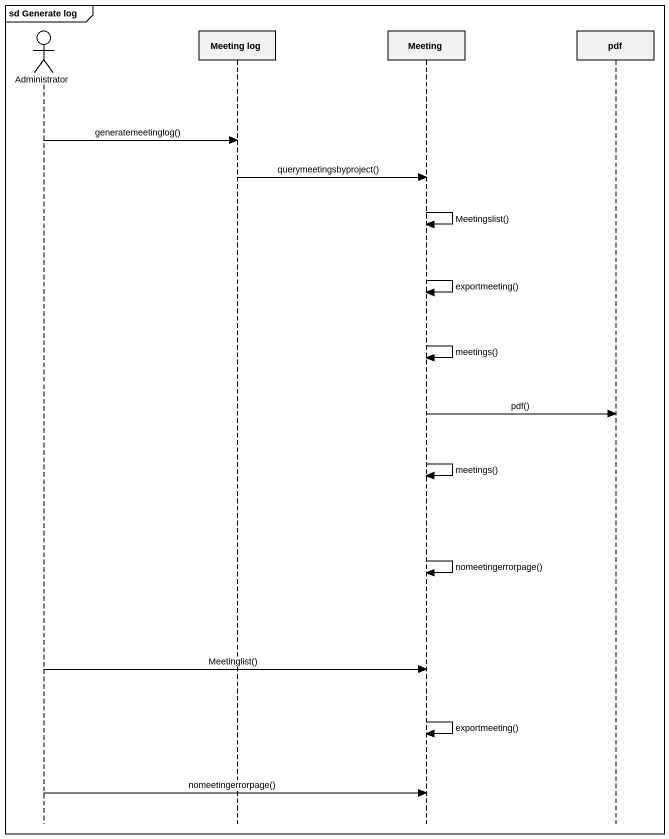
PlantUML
@startuml
mainframe sd Generate log
hide footbox
actor Administrator
participant "Meeting log" as Meeting_log
participant Meeting
participant pdf

Administrator -> Meeting_log : generatemeetinglog()
Meeting_log -> Meeting : querymeetingsbyproject()
Meeting -> Meeting : Meetingslist()
Meeting -> Meeting : exportmeeting()
Meeting -> Meeting : meetings()
Meeting -> pdf : pdf()
Meeting -> Meeting : meetings()
Meeting -> Meeting : nomeetingerrorpage()
Administrator -> Meeting : Meetinglist()
Meeting -> Meeting : exportmeeting()
Administrator -> Meeting : nomeetingerrorpage()
@enduml
